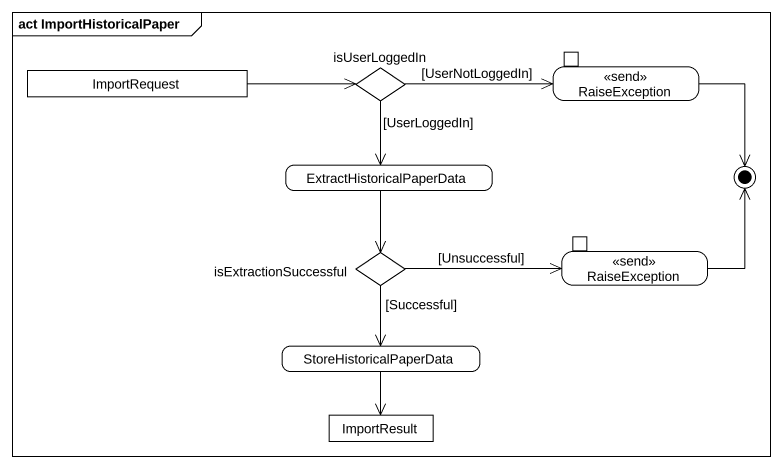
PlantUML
@startuml
mainframe act ImportHistoricalPaper
hide empty description
state ImportRequest <<object>>
state isUserLoggedIn <<choice>>
state RaiseException <<send>> {
  state pin1 <<inputPin>>
}
state ExtractHistoricalPaperData
state isExtractionSuccessful <<choice>>
state "RaiseException" as RaiseException_2 <<send>> {
  state pin2 <<inputPin>>
}
state StoreHistoricalPaperData
state ImportResult <<object>>
ImportRequest -right-> isUserLoggedIn
isUserLoggedIn -right-> RaiseException : [UserNotLoggedIn]
isUserLoggedIn --> ExtractHistoricalPaperData : [UserLoggedIn]
ExtractHistoricalPaperData --> isExtractionSuccessful
isExtractionSuccessful -right-> RaiseException_2 : [Unsuccessful]
isExtractionSuccessful --> StoreHistoricalPaperData : [Successful]
StoreHistoricalPaperData --> ImportResult
RaiseException --> [*]
RaiseException_2 -up-> [*]
@enduml
